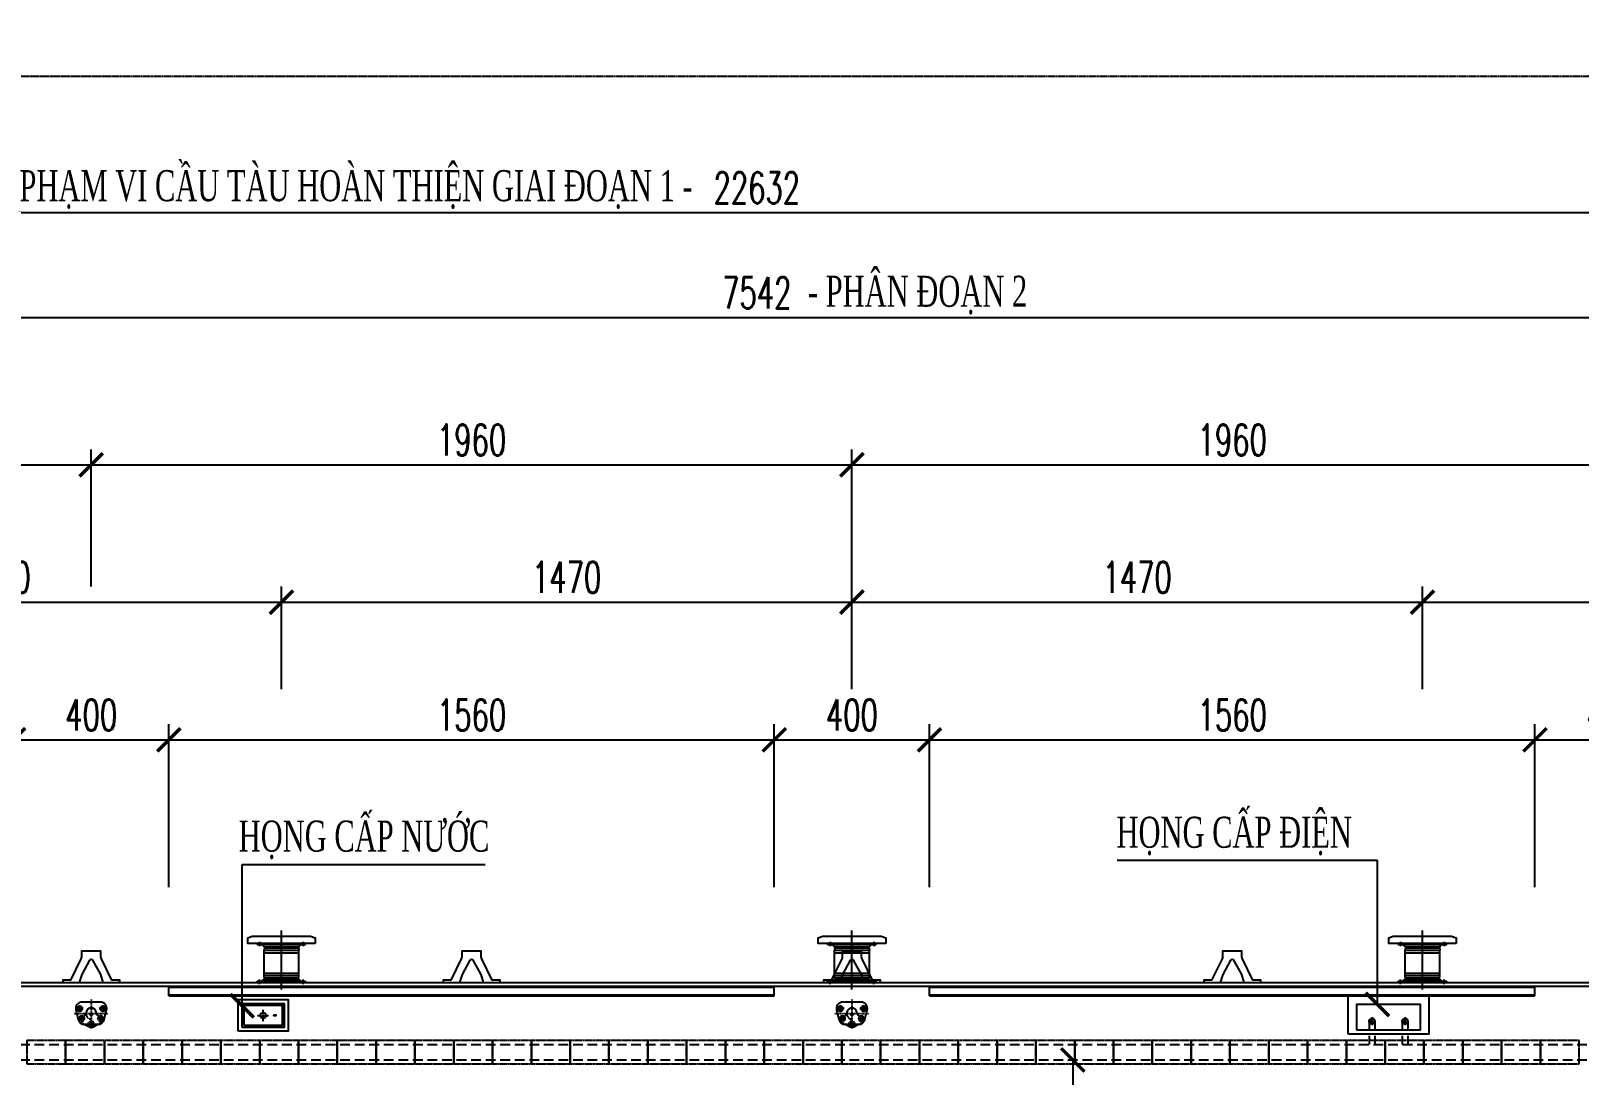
# Model space of a CAD drawing. Extents: x -64479 to 90650, y -38385 to 38270.
# Drawn here: x -41123 to -37135, y 24739 to 27430 of the extents above; entities that cross this region are included whole.
import ezdxf
from ezdxf.enums import TextEntityAlignment as Align

# ---------------------------------------------------------------- set-up
doc = ezdxf.new("R2010")
doc.units = 0
doc.header["$MEASUREMENT"] = 0
for name, pattern in [('CENTER', [2, 1.25, -0.25, 0.25, -0.25]), ('CENTER2', [1.125, 0.75, -0.125, 0.125, -0.125]), ('HIDDEN', [0.375, 0.25, -0.125])]:
    doc.linetypes.add(name, pattern=pattern)
doc.layers.get('0').update_dxf_attribs({"linetype": 'CONTINUOUS'})
for name, color, linetype in [('BELT', 6, 'CONTINUOUS'), ('BORDER', 2, 'CONTINUOUS'), ('CENTER', 9, 'CENTER2'), ('Dam', 4, 'CONTINUOUS'), ('Demtau1', 22, 'CONTINUOUS'), ('DIMENSION', 4, 'CONTINUOUS'), ('GCS', 5, 'CONTINUOUS'), ('HIDDEN', 4, 'HIDDEN'), ('Kich thuoc', 4, 'CONTINUOUS'), ('N-_OTHRFNDR-', 8, 'CONTINUOUS'), ('Net tim', 6, 'CONTINUOUS'), ('Net vang', 2, 'CONTINUOUS'), ('TEXT', 3, 'CONTINUOUS'), ('TIM', 8, 'CENTER')]:
    doc.layers.add(name, color=color, linetype=linetype)
doc.styles.add('DIM', font='romans.shx', dxfattribs={"width": 0.65})
doc.styles.add('THUONG', font='vntimeh.shx')
doc.dimstyles.new('400.Ph', dxfattribs={"dimscale": 400, "dimtxt": 0.2, "dimasz": 0.15, "dimexe": 0.1, "dimexo": 0.1, "dimgap": 0.06, "dimtad": 1, "dimdec": 0, "dimzin": 0, "dimdsep": 46, "dimtxsty": 'DIM', "dimblk": 'ARCHTICK', "dimcen": 0.15, "dimdle": 0.1, "dimclrd": 256, "dimclre": 7, "dimclrt": 6, "dimadec": 0, "dimazin": 0, "dimtfac": 1, "dimtdec": 0, "dimtix": 1, "dimtmove": 0, "dimatfit": 3, "dimldrblk": 'ARCHTICK', "dimfxl": 1, "dimtolj": 1, "dimtzin": 0, "dimarcsym": 0})

# ---------------------------------------------------------------- blocks, each defined once
blk = doc.blocks.new('_ArchTick')
at = {"color": 0, "linetype": 'ByBlock', "const_width": 0.15}
blk.add_lwpolyline([(-0.5, -0.5), (0.5, 0.5)], dxfattribs=at)
blk = doc.blocks.new('A$C42EA4546')
at = {"layer": 'BELT'}
for points in [[(145, 573, 0.189586), (103, 513), (44, 268, 0.484351), (205, 65)], [(205, 65), (675, 65, 0.484351), (836, 268), (777, 513, 0.189586), (735, 573)], [(618, 635), (486, 704, 0.244809), (394, 704), (262, 635, 0.217646)]]:
    blk.add_lwpolyline(points, format="xyb", dxfattribs=at)
blk.add_lwpolyline([(312, 323, 0.842705), (568, 323, -0.265727), (682, 461, 0.833779), (650, 635), (230, 635, 0.833779), (198, 461, -0.265727)], format="xyb", close=True, dxfattribs=at)
at = {"layer": 'BORDER'}
for centre, radius in [((440, 380), 25), ((140, 230), 68), ((140, 230), 34), ((740, 230), 68), ((740, 230), 34)]:
    blk.add_circle(centre, radius, dxfattribs=at)
for centre, radius, start, end in [((200, 490), 68, 151.954, 307.3556), ((200, 490), 34, 203.1904, 277.975), ((440, 615), 68, 18.21, 161.79), ((440, 615), 34, 38.6822, 141.3178), ((680, 490), 68, 232.6444, 28.046), ((680, 490), 34, 262.025, 336.8096), ((680, 490), 34, 262.025, 336.8096)]:
    blk.add_arc(centre, radius, start, end, dxfattribs=at)
at = {"layer": 'CENTER'}
for p, q in [((104, 490), (296, 490)), ((200, 394), (200, 586)), ((344, 615), (536, 615)), ((440, 0), (440, 750)), ((776, 490), (584, 490)), ((680, 394), (680, 586)), ((880, 355), (0, 355)), ((236, 230), (44, 230)), ((140, 134), (140, 326)), ((644, 230), (836, 230)), ((740, 134), (740, 326))]:
    blk.add_line(p, q, dxfattribs=at)
at = {"layer": 'CENTER', "ltscale": 0.5}
blk.add_line((488, 380), (392, 380), dxfattribs=at)
at = {"layer": 'HIDDEN'}
for points in [[(262, 635), (154, 579, 0.026949), (145, 573)], [(735, 573, 0.026949), (726, 579), (618, 635, 0.244809)]]:
    blk.add_lwpolyline(points, format="xyb", dxfattribs=at)
for centre, radius, start, end in [((200, 490), 68, 307.3556, 151.954), ((200, 490), 34, 277.975, 203.1904), ((440, 615), 68, 161.79, 18.21), ((440, 615), 34, 141.3178, 38.6822), ((436, 363), 138, 343.2917, 88.1886), ((680, 490), 68, 28.046, 232.6444), ((680, 490), 34, 336.8096, 262.025)]:
    blk.add_arc(centre, radius, start, end, dxfattribs=at)
blk = doc.blocks.new('*D274')
at = {"layer": 'DIMENSION', "color": 7, "lineweight": -2}
for p, q in [((-41948.1, 25734), (-41948.1, 25997.9)), ((-40478.1, 25734), (-40478.1, 25997.9))]:
    blk.add_line(p, q, dxfattribs=at)
at = {"layer": 'DIMENSION', "lineweight": -2}
blk.add_line((-41988.1, 25957.9), (-40438.1, 25957.9), dxfattribs=at)
at = {"layer": 'DIMENSION', "lineweight": -2, "xscale": 60, "yscale": 60, "zscale": 60, "rotation": 180}
blk.add_blockref('_ArchTick', (-41948.1, 25957.9), dxfattribs=at)
at = {"layer": 'DIMENSION', "lineweight": -2, "xscale": 60, "yscale": 60, "zscale": 60}
blk.add_blockref('_ArchTick', (-40478.1, 25957.9), dxfattribs=at)
at = {"layer": 'DIMENSION', "color": 6, "insert": (-41213.1, 26021.9), "char_height": 80, "attachment_point": 5, "style": 'DIM'}
blk.add_mtext('\\A1;1470', dxfattribs=at)
blk = doc.blocks.new('*D275')
at = {"layer": 'DIMENSION', "color": 7, "lineweight": -2}
for p, q in [((-40478.1, 25734), (-40478.1, 25997.9)), ((-39008.1, 25734), (-39008.1, 25997.9))]:
    blk.add_line(p, q, dxfattribs=at)
at = {"layer": 'DIMENSION', "lineweight": -2}
blk.add_line((-40518.1, 25957.9), (-38968.1, 25957.9), dxfattribs=at)
at = {"layer": 'DIMENSION', "lineweight": -2, "xscale": 60, "yscale": 60, "zscale": 60, "rotation": 180}
blk.add_blockref('_ArchTick', (-40478.1, 25957.9), dxfattribs=at)
at = {"layer": 'DIMENSION', "lineweight": -2, "xscale": 60, "yscale": 60, "zscale": 60}
blk.add_blockref('_ArchTick', (-39008.1, 25957.9), dxfattribs=at)
at = {"layer": 'DIMENSION', "color": 6, "insert": (-39743.1, 26021.9), "char_height": 80, "attachment_point": 5, "style": 'DIM'}
blk.add_mtext('\\A1;1470', dxfattribs=at)
blk = doc.blocks.new('*D276')
at = {"layer": 'DIMENSION', "color": 7, "lineweight": -2}
for p, q in [((-39008.1, 25734), (-39008.1, 25997.9)), ((-37538.1, 25734), (-37538.1, 25997.9))]:
    blk.add_line(p, q, dxfattribs=at)
at = {"layer": 'DIMENSION', "lineweight": -2}
blk.add_line((-39048.1, 25957.9), (-37498.1, 25957.9), dxfattribs=at)
at = {"layer": 'DIMENSION', "lineweight": -2, "xscale": 60, "yscale": 60, "zscale": 60, "rotation": 180}
blk.add_blockref('_ArchTick', (-39008.1, 25957.9), dxfattribs=at)
at = {"layer": 'DIMENSION', "lineweight": -2, "xscale": 60, "yscale": 60, "zscale": 60}
blk.add_blockref('_ArchTick', (-37538.1, 25957.9), dxfattribs=at)
at = {"layer": 'DIMENSION', "color": 6, "insert": (-38273.1, 26021.9), "char_height": 80, "attachment_point": 5, "style": 'DIM'}
blk.add_mtext('\\A1;1470', dxfattribs=at)
blk = doc.blocks.new('*D277')
at = {"layer": 'DIMENSION', "color": 7, "lineweight": -2}
for p, q in [((-37538.1, 25734), (-37538.1, 25997.9)), ((-36078.1, 25734), (-36078.1, 25997.9))]:
    blk.add_line(p, q, dxfattribs=at)
at = {"layer": 'DIMENSION', "lineweight": -2}
blk.add_line((-37578.1, 25957.9), (-36038.1, 25957.9), dxfattribs=at)
at = {"layer": 'DIMENSION', "lineweight": -2, "xscale": 60, "yscale": 60, "zscale": 60, "rotation": 180}
blk.add_blockref('_ArchTick', (-37538.1, 25957.9), dxfattribs=at)
at = {"layer": 'DIMENSION', "lineweight": -2, "xscale": 60, "yscale": 60, "zscale": 60}
blk.add_blockref('_ArchTick', (-36078.1, 25957.9), dxfattribs=at)
at = {"layer": 'DIMENSION', "color": 6, "insert": (-36808.1, 26021.9), "char_height": 80, "attachment_point": 5, "style": 'DIM'}
blk.add_mtext('\\A1;1460', dxfattribs=at)
blk = doc.blocks.new('*D289')
at = {"layer": 'DIMENSION', "color": 7, "lineweight": -2}
for p, q in [((-42908.1, 25997.9), (-42908.1, 26351.6)), ((-40968.1, 25997.9), (-40968.1, 26351.6))]:
    blk.add_line(p, q, dxfattribs=at)
at = {"layer": 'DIMENSION', "lineweight": -2}
blk.add_line((-42948.1, 26311.6), (-40928.1, 26311.6), dxfattribs=at)
at = {"layer": 'DIMENSION', "lineweight": -2, "xscale": 60, "yscale": 60, "zscale": 60, "rotation": 180}
blk.add_blockref('_ArchTick', (-42908.1, 26311.6), dxfattribs=at)
at = {"layer": 'DIMENSION', "lineweight": -2, "xscale": 60, "yscale": 60, "zscale": 60}
blk.add_blockref('_ArchTick', (-40968.1, 26311.6), dxfattribs=at)
at = {"layer": 'DIMENSION', "color": 6, "insert": (-41938.1, 26375.6), "char_height": 80, "attachment_point": 5, "style": 'DIM'}
blk.add_mtext('\\A1;1940', dxfattribs=at)
blk = doc.blocks.new('*D290')
at = {"layer": 'DIMENSION', "color": 7, "lineweight": -2}
for p, q in [((-40968.1, 25997.9), (-40968.1, 26351.6)), ((-39008.1, 25997.9), (-39008.1, 26351.6))]:
    blk.add_line(p, q, dxfattribs=at)
at = {"layer": 'DIMENSION', "lineweight": -2}
blk.add_line((-41008.1, 26311.6), (-38968.1, 26311.6), dxfattribs=at)
at = {"layer": 'DIMENSION', "lineweight": -2, "xscale": 60, "yscale": 60, "zscale": 60, "rotation": 180}
blk.add_blockref('_ArchTick', (-40968.1, 26311.6), dxfattribs=at)
at = {"layer": 'DIMENSION', "lineweight": -2, "xscale": 60, "yscale": 60, "zscale": 60}
blk.add_blockref('_ArchTick', (-39008.1, 26311.6), dxfattribs=at)
at = {"layer": 'DIMENSION', "color": 6, "insert": (-39988.1, 26375.6), "char_height": 80, "attachment_point": 5, "style": 'DIM'}
blk.add_mtext('\\A1;1960', dxfattribs=at)
blk = doc.blocks.new('*D291')
at = {"layer": 'DIMENSION', "color": 7, "lineweight": -2}
for p, q in [((-39008.1, 25997.9), (-39008.1, 26351.6)), ((-37048.1, 25997.9), (-37048.1, 26351.6))]:
    blk.add_line(p, q, dxfattribs=at)
at = {"layer": 'DIMENSION', "lineweight": -2}
blk.add_line((-39048.1, 26311.6), (-37008.1, 26311.6), dxfattribs=at)
at = {"layer": 'DIMENSION', "lineweight": -2, "xscale": 60, "yscale": 60, "zscale": 60, "rotation": 180}
blk.add_blockref('_ArchTick', (-39008.1, 26311.6), dxfattribs=at)
at = {"layer": 'DIMENSION', "lineweight": -2, "xscale": 60, "yscale": 60, "zscale": 60}
blk.add_blockref('_ArchTick', (-37048.1, 26311.6), dxfattribs=at)
at = {"layer": 'DIMENSION', "color": 6, "insert": (-38028.1, 26375.6), "char_height": 80, "attachment_point": 5, "style": 'DIM'}
blk.add_mtext('\\A1;1960', dxfattribs=at)
blk = doc.blocks.new('*D324')
at = {"layer": 'DIMENSION', "color": 7, "lineweight": -2}
for p, q in [((-41168.1, 25223.8), (-41168.1, 25643.1)), ((-40768.1, 25223.8), (-40768.1, 25643.1))]:
    blk.add_line(p, q, dxfattribs=at)
at = {"layer": 'DIMENSION', "lineweight": -2}
blk.add_line((-41208.1, 25603.1), (-40728.1, 25603.1), dxfattribs=at)
at = {"layer": 'DIMENSION', "lineweight": -2, "xscale": 60, "yscale": 60, "zscale": 60, "rotation": 180}
blk.add_blockref('_ArchTick', (-41168.1, 25603.1), dxfattribs=at)
at = {"layer": 'DIMENSION', "lineweight": -2, "xscale": 60, "yscale": 60, "zscale": 60}
blk.add_blockref('_ArchTick', (-40768.1, 25603.1), dxfattribs=at)
at = {"layer": 'DIMENSION', "color": 6, "insert": (-40968.1, 25667.1), "char_height": 80, "attachment_point": 5, "style": 'DIM'}
blk.add_mtext('\\A1;400', dxfattribs=at)
blk = doc.blocks.new('*D325')
at = {"layer": 'DIMENSION', "color": 7, "lineweight": -2}
for p, q in [((-40768.1, 25223.8), (-40768.1, 25643.1)), ((-39208.1, 25223.8), (-39208.1, 25643.1))]:
    blk.add_line(p, q, dxfattribs=at)
at = {"layer": 'DIMENSION', "lineweight": -2}
blk.add_line((-40808.1, 25603.1), (-39168.1, 25603.1), dxfattribs=at)
at = {"layer": 'DIMENSION', "lineweight": -2, "xscale": 60, "yscale": 60, "zscale": 60, "rotation": 180}
blk.add_blockref('_ArchTick', (-40768.1, 25603.1), dxfattribs=at)
at = {"layer": 'DIMENSION', "lineweight": -2, "xscale": 60, "yscale": 60, "zscale": 60}
blk.add_blockref('_ArchTick', (-39208.1, 25603.1), dxfattribs=at)
at = {"layer": 'DIMENSION', "color": 6, "insert": (-39988.1, 25667.1), "char_height": 80, "attachment_point": 5, "style": 'DIM'}
blk.add_mtext('\\A1;1560', dxfattribs=at)
blk = doc.blocks.new('*D326')
at = {"layer": 'DIMENSION', "color": 7, "lineweight": -2}
for p, q in [((-39208.1, 25223.8), (-39208.1, 25643.1)), ((-38808.1, 25223.8), (-38808.1, 25643.1))]:
    blk.add_line(p, q, dxfattribs=at)
at = {"layer": 'DIMENSION', "lineweight": -2}
blk.add_line((-39248.1, 25603.1), (-38768.1, 25603.1), dxfattribs=at)
at = {"layer": 'DIMENSION', "lineweight": -2, "xscale": 60, "yscale": 60, "zscale": 60, "rotation": 180}
blk.add_blockref('_ArchTick', (-39208.1, 25603.1), dxfattribs=at)
at = {"layer": 'DIMENSION', "lineweight": -2, "xscale": 60, "yscale": 60, "zscale": 60}
blk.add_blockref('_ArchTick', (-38808.1, 25603.1), dxfattribs=at)
at = {"layer": 'DIMENSION', "color": 6, "insert": (-39008.1, 25667.1), "char_height": 80, "attachment_point": 5, "style": 'DIM'}
blk.add_mtext('\\A1;400', dxfattribs=at)
blk = doc.blocks.new('*D327')
at = {"layer": 'DIMENSION', "color": 7, "lineweight": -2}
for p, q in [((-38808.1, 25223.8), (-38808.1, 25643.1)), ((-37248.1, 25223.8), (-37248.1, 25643.1))]:
    blk.add_line(p, q, dxfattribs=at)
at = {"layer": 'DIMENSION', "lineweight": -2}
blk.add_line((-38848.1, 25603.1), (-37208.1, 25603.1), dxfattribs=at)
at = {"layer": 'DIMENSION', "lineweight": -2, "xscale": 60, "yscale": 60, "zscale": 60, "rotation": 180}
blk.add_blockref('_ArchTick', (-38808.1, 25603.1), dxfattribs=at)
at = {"layer": 'DIMENSION', "lineweight": -2, "xscale": 60, "yscale": 60, "zscale": 60}
blk.add_blockref('_ArchTick', (-37248.1, 25603.1), dxfattribs=at)
at = {"layer": 'DIMENSION', "color": 6, "insert": (-38028.1, 25667.1), "char_height": 80, "attachment_point": 5, "style": 'DIM'}
blk.add_mtext('\\A1;1560', dxfattribs=at)
blk = doc.blocks.new('*D328')
at = {"layer": 'DIMENSION', "color": 7, "lineweight": -2}
for p, q in [((-37248.1, 25223.8), (-37248.1, 25643.1)), ((-36848.1, 25223.8), (-36848.1, 25643.1))]:
    blk.add_line(p, q, dxfattribs=at)
at = {"layer": 'DIMENSION', "lineweight": -2}
blk.add_line((-37288.1, 25603.1), (-36808.1, 25603.1), dxfattribs=at)
at = {"layer": 'DIMENSION', "lineweight": -2, "xscale": 60, "yscale": 60, "zscale": 60, "rotation": 180}
blk.add_blockref('_ArchTick', (-37248.1, 25603.1), dxfattribs=at)
at = {"layer": 'DIMENSION', "lineweight": -2, "xscale": 60, "yscale": 60, "zscale": 60}
blk.add_blockref('_ArchTick', (-36848.1, 25603.1), dxfattribs=at)
at = {"layer": 'DIMENSION', "color": 6, "insert": (-37048.1, 25667.1), "char_height": 80, "attachment_point": 5, "style": 'DIM'}
blk.add_mtext('\\A1;400', dxfattribs=at)
blk = doc.blocks.new('*D338')
at = {"layer": 'DIMENSION', "color": 7, "lineweight": -2}
for p, q in [((-43024.1, 25223.8), (-43024.1, 26730.9)), ((-35482.1, 25223.8), (-35482.1, 26730.9))]:
    blk.add_line(p, q, dxfattribs=at)
at = {"layer": 'DIMENSION', "lineweight": -2}
blk.add_line((-43064.1, 26690.9), (-35442.1, 26690.9), dxfattribs=at)
at = {"layer": 'DIMENSION', "lineweight": -2, "xscale": 60, "yscale": 60, "zscale": 60, "rotation": 180}
blk.add_blockref('_ArchTick', (-43024.1, 26690.9), dxfattribs=at)
at = {"layer": 'DIMENSION', "lineweight": -2, "xscale": 60, "yscale": 60, "zscale": 60}
blk.add_blockref('_ArchTick', (-35482.1, 26690.9), dxfattribs=at)
at = {"layer": 'DIMENSION', "color": 6, "insert": (-39253.1, 26754.9), "char_height": 80, "attachment_point": 5, "style": 'DIM'}
blk.add_mtext('\\A1;7542', dxfattribs=at)
blk = doc.blocks.new('*D341')
at = {"layer": 'DIMENSION', "color": 7, "lineweight": -2}
for p, q in [((-50569.1, 25997.9), (-50569.1, 27001.4)), ((-27937.1, 25997.9), (-27937.1, 27001.4))]:
    blk.add_line(p, q, dxfattribs=at)
at = {"layer": 'DIMENSION', "lineweight": -2}
blk.add_line((-50609.1, 26961.4), (-27897.1, 26961.4), dxfattribs=at)
at = {"layer": 'DIMENSION', "lineweight": -2, "xscale": 60, "yscale": 60, "zscale": 60, "rotation": 180}
blk.add_blockref('_ArchTick', (-50569.1, 26961.4), dxfattribs=at)
at = {"layer": 'DIMENSION', "lineweight": -2, "xscale": 60, "yscale": 60, "zscale": 60}
blk.add_blockref('_ArchTick', (-27937.1, 26961.4), dxfattribs=at)
at = {"layer": 'DIMENSION', "color": 6, "insert": (-39253.1, 27025.4), "char_height": 80, "attachment_point": 5, "style": 'DIM'}
blk.add_mtext('\\A1;22632', dxfattribs=at)
blk = doc.blocks.new('*D420')
at = {"layer": 'HIDDEN', "color": 7, "lineweight": -2}
for p, q in [((-50569.1, 25018.2), (-50569.1, 27353.1)), ((-12849.1, 25018.2), (-12849.1, 27353.1))]:
    blk.add_line(p, q, dxfattribs=at)
at = {"layer": 'HIDDEN', "lineweight": -2}
blk.add_line((-50609.1, 27313.1), (-12809.1, 27313.1), dxfattribs=at)
at = {"layer": 'HIDDEN', "lineweight": -2, "xscale": 60, "yscale": 60, "zscale": 60, "rotation": 180}
blk.add_blockref('_ArchTick', (-50569.1, 27313.1), dxfattribs=at)
at = {"layer": 'HIDDEN', "lineweight": -2, "xscale": 60, "yscale": 60, "zscale": 60}
blk.add_blockref('_ArchTick', (-12849.1, 27313.1), dxfattribs=at)
at = {"layer": 'HIDDEN', "color": 6, "insert": (-31709.1, 27377.1), "char_height": 80, "attachment_point": 5, "style": 'DIM'}
blk.add_mtext('\\A1;37720', dxfattribs=at)
blk = doc.blocks.new('demcss')
at = {"layer": 'N-_OTHRFNDR-', "color": 22, "linetype": 'CENTER'}
for p, q in [((-53903.1, 25093.1), (-53903.1, 25081.6)), ((-53790.6, 25093.1), (-53790.6, 25081.6)), ((-53903.1, 24984.7), (-53903.1, 24996.2)), ((-53790.6, 24984.7), (-53790.6, 24996.2))]:
    blk.add_line(p, q, dxfattribs=at)
at = {"layer": 'N-_OTHRFNDR-', "color": 22}
for p, q in [((-53909.4, 25088.9), (-53909.4, 25086.1)), ((-53909.4, 25088.9), (-53784.4, 25088.9)), ((-53909.4, 25086.1), (-53784.4, 25086.1)), ((-53897.2, 25086.1), (-53890.5, 25079.4)), ((-53890.5, 25079.4), (-53891.7, 25071.5)), ((-53891.7, 25071.5), (-53891.7, 25006.3)), ((-53891.7, 25071.5), (-53802, 25071.5)), ((-53891.7, 25065.3), (-53802, 25065.3)), ((-53890.5, 25080.6), (-53803.2, 25080.6)), ((-53890.5, 25077.5), (-53803.2, 25077.5)), ((-53796.5, 25086.1), (-53803.2, 25079.4)), ((-53803.2, 25079.4), (-53802, 25071.5)), ((-53802, 25071.5), (-53802, 25006.3)), ((-53784.4, 25088.9), (-53784.4, 25086.1)), ((-53891.7, 25012.5), (-53802, 25012.5)), ((-53909.4, 24991.7), (-53909.4, 24988.9)), ((-53909.4, 24991.7), (-53784.4, 24991.7)), ((-53909.4, 24988.9), (-53784.4, 24988.9)), ((-53897.2, 24991.7), (-53890.5, 24998.4)), ((-53890.5, 24998.4), (-53891.7, 25006.3)), ((-53891.7, 25006.3), (-53802, 25006.3)), ((-53890.5, 25000.3), (-53803.2, 25000.3)), ((-53890.5, 24997.2), (-53803.2, 24997.2)), ((-53803.2, 24998.4), (-53802, 25006.3)), ((-53796.5, 24991.7), (-53803.2, 24998.4)), ((-53784.4, 24991.7), (-53784.4, 24988.9))]:
    blk.add_line(p, q, dxfattribs=at)
blk.add_lwpolyline([(-53759.9, 24988.9), (-53933.8, 24988.9), (-53933.8, 24973.9), (-53921.9, 24970.2), (-53771.9, 24970.2), (-53759.9, 24973.9)], close=True, dxfattribs=at)
at = {"layer": 'TIM', "color": 22}
blk.add_line((-53846.9, 25107.4), (-53846.9, 24955.5), dxfattribs=at)

msp = doc.modelspace()

# ---------------------------------------------------------------- linework, layer by layer
msp.add_lwpolyline([(-40590.1, 24853.2), (-40460.1, 24853.2), (-40460.1, 24933.2), (-40590.1, 24933.2)], close=True)
msp.add_circle((-40525.1, 24893.2), 7.5)
at = {"layer": 'BORDER', "color": 1}
for p, q in [((-50569.1, 24978.2), (-27937.1, 24978.2)), ((-43024.1, 24968.2), (-27937.1, 24968.2))]:
    msp.add_line(p, q, dxfattribs=at)
msp.add_lwpolyline([(-43133.1, 24978.2), (-37135.1, 24978.2)], dxfattribs=at)
at = {"layer": 'BORDER'}
for points in [[(-37730, 24845.2), (-37521, 24845.2), (-37521, 24943.2), (-37730, 24943.2)], [(-37708, 24856.2), (-37543, 24856.2), (-37543, 24921.2), (-37708, 24921.2)]]:
    msp.add_lwpolyline(points, close=True, dxfattribs=at)
at = {"layer": 'CENTER'}
for p, q in [((-37678, 24878.2), (-37658, 24878.2)), ((-37668, 24888.2), (-37668, 24868.2)), ((-37593, 24878.2), (-37573, 24878.2)), ((-37583, 24888.2), (-37583, 24868.2))]:
    msp.add_line(p, q, dxfattribs=at)
at = {"layer": 'Demtau1'}
for points in [[(-40991.8, 24998.2), (-40971.6, 25035.6, -0.583698), (-40964.6, 25035.6), (-40944.3, 24998.2), (-40938.1, 24978.2), (-40894.7, 24978.2), (-40894.7, 24983.9), (-40914.7, 24983.9), (-40941.7, 25039.1, -0.129238), (-40943.1, 25044.3), (-40943.1, 25058.2), (-40993.1, 25058.2), (-40993.1, 25044.3, -0.129238), (-40994.5, 25039.1), (-41021.4, 24983.9), (-41041.4, 24983.9), (-41041.4, 24978.2), (-40998.1, 24978.2)], [(-40011.8, 24998.2), (-39991.6, 25035.6, -0.583698), (-39984.6, 25035.6), (-39964.3, 24998.2), (-39958.1, 24978.2), (-39914.7, 24978.2), (-39914.7, 24983.9), (-39934.7, 24983.9), (-39961.7, 25039.1, -0.129238), (-39963.1, 25044.3), (-39963.1, 25058.2), (-40013.1, 25058.2), (-40013.1, 25044.3, -0.129238), (-40014.5, 25039.1), (-40041.4, 24983.9), (-40061.4, 24983.9), (-40061.4, 24978.2), (-40018.1, 24978.2)], [(-39031.8, 24998.2), (-39011.6, 25035.6, -0.583698), (-39004.6, 25035.6), (-38984.3, 24998.2), (-38978.1, 24978.2), (-38934.7, 24978.2), (-38934.7, 24983.9), (-38954.7, 24983.9), (-38981.7, 25039.1, -0.129238), (-38983.1, 25044.3), (-38983.1, 25058.2), (-39033.1, 25058.2), (-39033.1, 25044.3, -0.129238), (-39034.5, 25039.1), (-39061.4, 24983.9), (-39081.4, 24983.9), (-39081.4, 24978.2), (-39038.1, 24978.2)], [(-38051.8, 24998.2), (-38031.6, 25035.6, -0.583698), (-38024.6, 25035.6), (-38004.3, 24998.2), (-37998.1, 24978.2), (-37954.7, 24978.2), (-37954.7, 24983.9), (-37974.7, 24983.9), (-38001.7, 25039.1, -0.129238), (-38003.1, 25044.3), (-38003.1, 25058.2), (-38053.1, 25058.2), (-38053.1, 25044.3, -0.129238), (-38054.5, 25039.1), (-38081.4, 24983.9), (-38101.4, 24983.9), (-38101.4, 24978.2), (-38058.1, 24978.2)]]:
    msp.add_lwpolyline(points, format="xyb", close=True, dxfattribs=at)
at = {"layer": 'GCS'}
for p, q in [((-40768.1, 24943.2), (-40768.1, 24968.2)), ((-40768.1, 24943.2), (-39208.1, 24943.2)), ((-39208.1, 24943.2), (-39208.1, 24968.2)), ((-38808.1, 24943.2), (-38808.1, 24968.2)), ((-38808.1, 24943.2), (-37248.1, 24943.2)), ((-37248.1, 24943.2), (-37248.1, 24968.2))]:
    msp.add_line(p, q, dxfattribs=at)
at = {"layer": 'GCS', "color": 8}
for p, q in [((-40768.1, 24965.7), (-39208.1, 24965.7)), ((-40768.1, 24945.7), (-39208.1, 24945.7)), ((-38808.1, 24965.7), (-37248.1, 24965.7)), ((-38808.1, 24945.7), (-37248.1, 24945.7))]:
    msp.add_line(p, q, dxfattribs=at)
at = {"layer": 'HIDDEN', "ltscale": 100}
for p, q in [((-37675.5, 24878.2), (-37675.5, 24818.2)), ((-37660.5, 24878.2), (-37660.5, 24818.2)), ((-37590.5, 24878.2), (-37590.5, 24818.2)), ((-37575.5, 24878.2), (-37575.5, 24818.2)), ((-50489.1, 24818.2), (-27937.1, 24818.2)), ((-50489.1, 24778.2), (-27937.1, 24778.2))]:
    msp.add_line(p, q, dxfattribs=at)
at = {"layer": 'HIDDEN'}
for points in [[(-41134.1, 24768.2), (-41034.1, 24768.2), (-41034.1, 24828.2), (-41134.1, 24828.2)], [(-41034.1, 24768.2), (-40934.1, 24768.2), (-40934.1, 24828.2), (-41034.1, 24828.2)], [(-40934.1, 24768.2), (-40834.1, 24768.2), (-40834.1, 24828.2), (-40934.1, 24828.2)], [(-40834.1, 24768.2), (-40734.1, 24768.2), (-40734.1, 24828.2), (-40834.1, 24828.2)], [(-40734.1, 24768.2), (-40634.1, 24768.2), (-40634.1, 24828.2), (-40734.1, 24828.2)], [(-40634.1, 24768.2), (-40534.1, 24768.2), (-40534.1, 24828.2), (-40634.1, 24828.2)], [(-40534.1, 24768.2), (-40434.1, 24768.2), (-40434.1, 24828.2), (-40534.1, 24828.2)], [(-40434.1, 24768.2), (-40334.1, 24768.2), (-40334.1, 24828.2), (-40434.1, 24828.2)], [(-40334.1, 24768.2), (-40234.1, 24768.2), (-40234.1, 24828.2), (-40334.1, 24828.2)], [(-40234.1, 24768.2), (-40134.1, 24768.2), (-40134.1, 24828.2), (-40234.1, 24828.2)], [(-40134.1, 24768.2), (-40034.1, 24768.2), (-40034.1, 24828.2), (-40134.1, 24828.2)], [(-40034.1, 24768.2), (-39934.1, 24768.2), (-39934.1, 24828.2), (-40034.1, 24828.2)], [(-39934.1, 24768.2), (-39834.1, 24768.2), (-39834.1, 24828.2), (-39934.1, 24828.2)], [(-39834.1, 24768.2), (-39734.1, 24768.2), (-39734.1, 24828.2), (-39834.1, 24828.2)], [(-39734.1, 24768.2), (-39634.1, 24768.2), (-39634.1, 24828.2), (-39734.1, 24828.2)], [(-39634.1, 24768.2), (-39534.1, 24768.2), (-39534.1, 24828.2), (-39634.1, 24828.2)], [(-39534.1, 24768.2), (-39434.1, 24768.2), (-39434.1, 24828.2), (-39534.1, 24828.2)], [(-39434.1, 24768.2), (-39334.1, 24768.2), (-39334.1, 24828.2), (-39434.1, 24828.2)], [(-39334.1, 24768.2), (-39234.1, 24768.2), (-39234.1, 24828.2), (-39334.1, 24828.2)], [(-39234.1, 24768.2), (-39134.1, 24768.2), (-39134.1, 24828.2), (-39234.1, 24828.2)], [(-39134.1, 24768.2), (-39034.1, 24768.2), (-39034.1, 24828.2), (-39134.1, 24828.2)], [(-39034.1, 24768.2), (-38934.1, 24768.2), (-38934.1, 24828.2), (-39034.1, 24828.2)], [(-38934.1, 24768.2), (-38834.1, 24768.2), (-38834.1, 24828.2), (-38934.1, 24828.2)], [(-38834.1, 24768.2), (-38734.1, 24768.2), (-38734.1, 24828.2), (-38834.1, 24828.2)], [(-38734.1, 24768.2), (-38634.1, 24768.2), (-38634.1, 24828.2), (-38734.1, 24828.2)], [(-38634.1, 24768.2), (-38534.1, 24768.2), (-38534.1, 24828.2), (-38634.1, 24828.2)], [(-38534.1, 24768.2), (-38434.1, 24768.2), (-38434.1, 24828.2), (-38534.1, 24828.2)], [(-38434.1, 24768.2), (-38334.1, 24768.2), (-38334.1, 24828.2), (-38434.1, 24828.2)], [(-38334.1, 24768.2), (-38234.1, 24768.2), (-38234.1, 24828.2), (-38334.1, 24828.2)], [(-38234.1, 24768.2), (-38134.1, 24768.2), (-38134.1, 24828.2), (-38234.1, 24828.2)], [(-38134.1, 24768.2), (-38034.1, 24768.2), (-38034.1, 24828.2), (-38134.1, 24828.2)], [(-38034.1, 24768.2), (-37934.1, 24768.2), (-37934.1, 24828.2), (-38034.1, 24828.2)], [(-37934.1, 24768.2), (-37834.1, 24768.2), (-37834.1, 24828.2), (-37934.1, 24828.2)], [(-37834.1, 24768.2), (-37734.1, 24768.2), (-37734.1, 24828.2), (-37834.1, 24828.2)], [(-37734.1, 24768.2), (-37634.1, 24768.2), (-37634.1, 24828.2), (-37734.1, 24828.2)], [(-37634.1, 24768.2), (-37534.1, 24768.2), (-37534.1, 24828.2), (-37634.1, 24828.2)], [(-37534.1, 24768.2), (-37434.1, 24768.2), (-37434.1, 24828.2), (-37534.1, 24828.2)], [(-37434.1, 24768.2), (-37334.1, 24768.2), (-37334.1, 24828.2), (-37434.1, 24828.2)], [(-37334.1, 24768.2), (-37234.1, 24768.2), (-37234.1, 24828.2), (-37334.1, 24828.2)], [(-37234.1, 24768.2), (-37134.1, 24768.2), (-37134.1, 24828.2), (-37234.1, 24828.2)]]:
    msp.add_lwpolyline(points, close=True, dxfattribs=at)
for centre, radius in [((-37668, 24878.2), 7.5), ((-37668, 24878.2), 6.5), ((-37583, 24878.2), 7.5), ((-37583, 24878.2), 6.5)]:
    msp.add_circle(centre, radius, dxfattribs=at)
at = {"layer": 'Kich thuoc'}
msp.add_lwpolyline([(-40580.1, 24863.2), (-40470.1, 24863.2), (-40470.1, 24923.2), (-40580.1, 24923.2)], close=True, dxfattribs=at)
at = {"layer": 'Net tim'}
for points in [[(-40551.8, 24893.7), (-40551.8, 24892.7), (-40558.3, 24892.7), (-40558.3, 24893.7)], [(-40498.3, 24893.7), (-40498.3, 24892.7), (-40491.8, 24892.7), (-40491.8, 24893.7)]]:
    msp.add_lwpolyline(points, close=True, dxfattribs=at)
at = {"layer": 'Net vang'}
msp.add_lwpolyline([(-40575.1, 24868.2), (-40475.1, 24868.2), (-40475.1, 24918.2), (-40575.1, 24918.2)], close=True, dxfattribs=at)
at = {"layer": 'TIM', "ltscale": 5}
for p, q in [((-40539.7, 24893.2), (-40510.4, 24893.2)), ((-40525.1, 24878.5), (-40525.1, 24907.9))]:
    msp.add_line(p, q, dxfattribs=at)

# ---------------------------------------------------------------- block references
at = {"layer": 'Dam', "xscale": -1, "rotation": 180}
for p in [(13368.8, 50067.1), (14838.8, 50067.1), (16308.8, 50067.1)]:
    msp.add_blockref('demcss', p, dxfattribs=at)
at = {"layer": 'DIMENSION', "xscale": 0.0999999999985448, "yscale": 0.0999999999985448, "zscale": 0.1, "rotation": 180}
for p in [(-40924.1, 24933.7), (-38964.1, 24933.7)]:
    msp.add_blockref('A$C42EA4546', p, dxfattribs=at)

# ---------------------------------------------------------------- texts
at = {"layer": 'TEXT', "style": 'THUONG', "width": 0.65}
for s, p in [('ph¹m vi cÇu tµu hoµn thiÖn giai ®o¹n 1 - ', (-40276.1, 27035.1)), ('häng cÊp n\xadíc', (-40265.3, 25359.2)), ('häng cÊp ®iÖn', (-38023.1, 25369.2))]:
    msp.add_text(s, height=80, dxfattribs=at).set_placement(p, align=Align.MIDDLE)
msp.add_text('- ph©n ®o¹n 2', height=80, dxfattribs=at).set_placement((-39121.4, 26718.9))

# ---------------------------------------------------------------- dimensions: what is measured, and where the dimension line sits
at = {"layer": 'DIMENSION'}
dim = msp.add_linear_dim(base=(-27937.1, 26961.4), p1=(-50569.1, 25957.9), p2=(-27937.1, 25957.9), dimstyle='400.Ph', dxfattribs=at)
dim.commit()
dim.dimension.update_dxf_attribs({"geometry": '*D341', "text_midpoint": (-39253.1, 27025.4)})
for base, p1, p2, picture, middle in [((-35482.1, 26690.9), (-43024.1, 25183.8), (-35482.1, 25183.8), '*D338', (-39253.1, 26754.9)), ((-40968.1, 26311.6), (-42908.1, 25957.9), (-40968.1, 25957.9), '*D289', (-41938.1, 26375.6)), ((-39008.1, 26311.6), (-40968.1, 25957.9), (-39008.1, 25957.9), '*D290', (-39988.1, 26375.6)), ((-37048.1, 26311.6), (-39008.1, 25957.9), (-37048.1, 25957.9), '*D291', (-38028.1, 26375.6)), ((-40478.1, 25957.9), (-41948.1, 25694), (-40478.1, 25694), '*D274', (-41213.1, 26021.9)), ((-39008.1, 25957.9), (-40478.1, 25694), (-39008.1, 25694), '*D275', (-39743.1, 26021.9)), ((-37538.1, 25957.9), (-39008.1, 25694), (-37538.1, 25694), '*D276', (-38273.1, 26021.9)), ((-36078.1, 25957.9), (-37538.1, 25694), (-36078.1, 25694), '*D277', (-36808.1, 26021.9)), ((-40768.1, 25603.1), (-41168.1, 25183.8), (-40768.1, 25183.8), '*D324', (-40968.1, 25667.1)), ((-39208.1, 25603.1), (-40768.1, 25183.8), (-39208.1, 25183.8), '*D325', (-39988.1, 25667.1)), ((-38808.1, 25603.1), (-39208.1, 25183.8), (-38808.1, 25183.8), '*D326', (-39008.1, 25667.1)), ((-37248.1, 25603.1), (-38808.1, 25183.8), (-37248.1, 25183.8), '*D327', (-38028.1, 25667.1)), ((-36848.1, 25603.1), (-37248.1, 25183.8), (-36848.1, 25183.8), '*D328', (-37048.1, 25667.1))]:
    dim = msp.add_linear_dim(base=base, p1=p1, p2=p2, dimstyle='400.Ph', override={"dimtmove": 1}, dxfattribs=at)
    dim.commit()
    dim.dimension.update_dxf_attribs({"geometry": picture, "text_midpoint": middle})
at = {"layer": 'HIDDEN'}
dim = msp.add_linear_dim(base=(-12849.1, 27313.1), p1=(-50569.1, 24978.2), p2=(-12849.1, 24978.2), dimstyle='400.Ph', dxfattribs=at)
dim.commit()
dim.dimension.update_dxf_attribs({"geometry": '*D420', "text_midpoint": (-31709.1, 27377.1)})

# ---------------------------------------------------------------- leaders
at = {"layer": 'DIMENSION'}
for points, override in [([(-37654.2, 24921.2), (-37654.2, 25292.2), (-38324.7, 25292.2)], {"dimgap": 0.06, "dimtad": 0}), ([(-40579.3, 24918.2), (-40579.3, 25282.2), (-39953.5, 25282.2)], {"dimtad": 0}), ([(-38438.9, 24778.2), (-38438.9, 24465.8), (-37644.1, 24465.8)], {"dimgap": 0.06, "dimtad": 0})]:
    msp.add_leader(points, dimstyle='400.Ph', override=override, dxfattribs=at)

doc.saveas('drawing.dxf')
